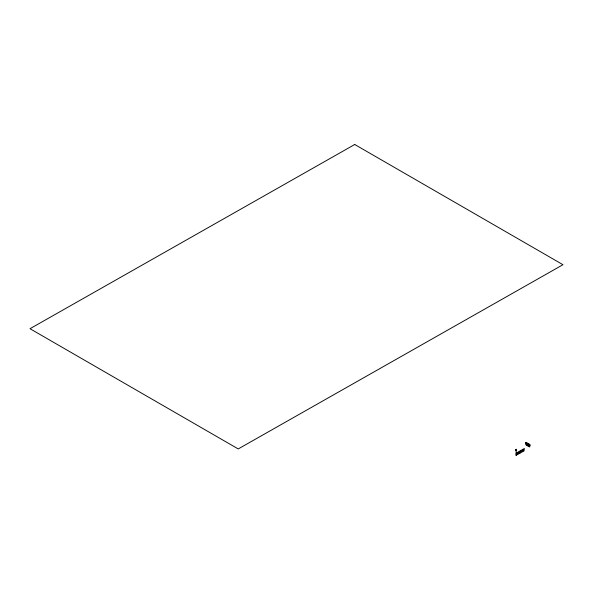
<?xml version="1.0" encoding="UTF-8"?>
<svg xmlns="http://www.w3.org/2000/svg" width="600" height="600" viewBox="0 0 600 600"><rect width="100%" height="100%" fill="white"/><g stroke="black" fill="none" stroke-linecap="round" stroke-linejoin="round"><path stroke-width="0.9" d="M528.322 444.3L527.918 443.73L528.435 443.903M528.375 443.94L528.338 444.075M528.795 444.067L528.795 444.067C532.575 446.985 524.7 441.585 525.84 442.853M525.765 442.537L525.57 442.5M515.977 449.572L516 449.498A1.028 0.593 60 0 0 515.977 449.963L515.993 450.03M526.312 443.025L526.395 442.778M528.93 444.143C528.915 445.68 528.12 442.815 528.743 444.368M529.965 445.26L529.597 444.908M526.447 443.002L527.632 443.985L527.632 443.4M526.635 443.408L526.695 442.785L527.632 443.513M516.135 453.225L524.332 448.493L524.062 450.923L516.135 455.235M516.45 450.248L516.472 450.195M518.482 452.64L519.18 451.972C518.595 453.053 519.63 452.857 517.852 453.877C516.803 453.952 518.092 451.71 518.482 453.173M522.585 450.278L523.275 449.61C522.705 450.66 523.68 450.562 522.007 451.41C520.852 451.905 522.15 449.243 522.585 450.803M528.607 444.84L529.058 445.103M529.493 446.138C529.245 444.78 529.02 446.768 529.477 445.763M526.403 442.688L526.695 443.37M526.043 443.033L526.102 442.485M527.28 443.19L527.28 443.783M528.63 443.903L528.683 444.397M528.607 444.548L528.495 443.82M529.335 444.382L529.553 445.095L529.8 444.592M529.043 444.135L529.17 444.69M529.395 444.457L529.335 444.855M529.485 444.982L529.395 444.345M526.102 442.71L525.84 444.743L529.748 447L529.808 445.17M516.135 453.967L516.135 454.485M529.748 445.342L527.798 445.868L525.84 443.085M516.007 450.075L516.053 450.232A1.868 1.08 60 0 1 516.135 449.31L515.588 450.09L516.69 450.728L516.135 449.31L516.135 455.505M526.102 442.995L525.653 442.605M528.975 444.757L529.612 445.058M527.002 443.91L526.058 443.752L527.002 445.192L527.002 444.735L527.482 445.013L527.002 443.835M529.748 444.69L529.748 445.2M520.23 450.862L520.23 451.605M520.23 452.123L520.23 452.873M528.105 445.095L528.577 445.56L528.105 445.095M528.585 445.868L529.058 446.325L528.585 445.868M520.013 451.853L520.485 451.65L520.013 451.853M354.728 144.495L30 328.71L238.23 448.935L562.965 264.712L354.728 144.495"/></g></svg>
